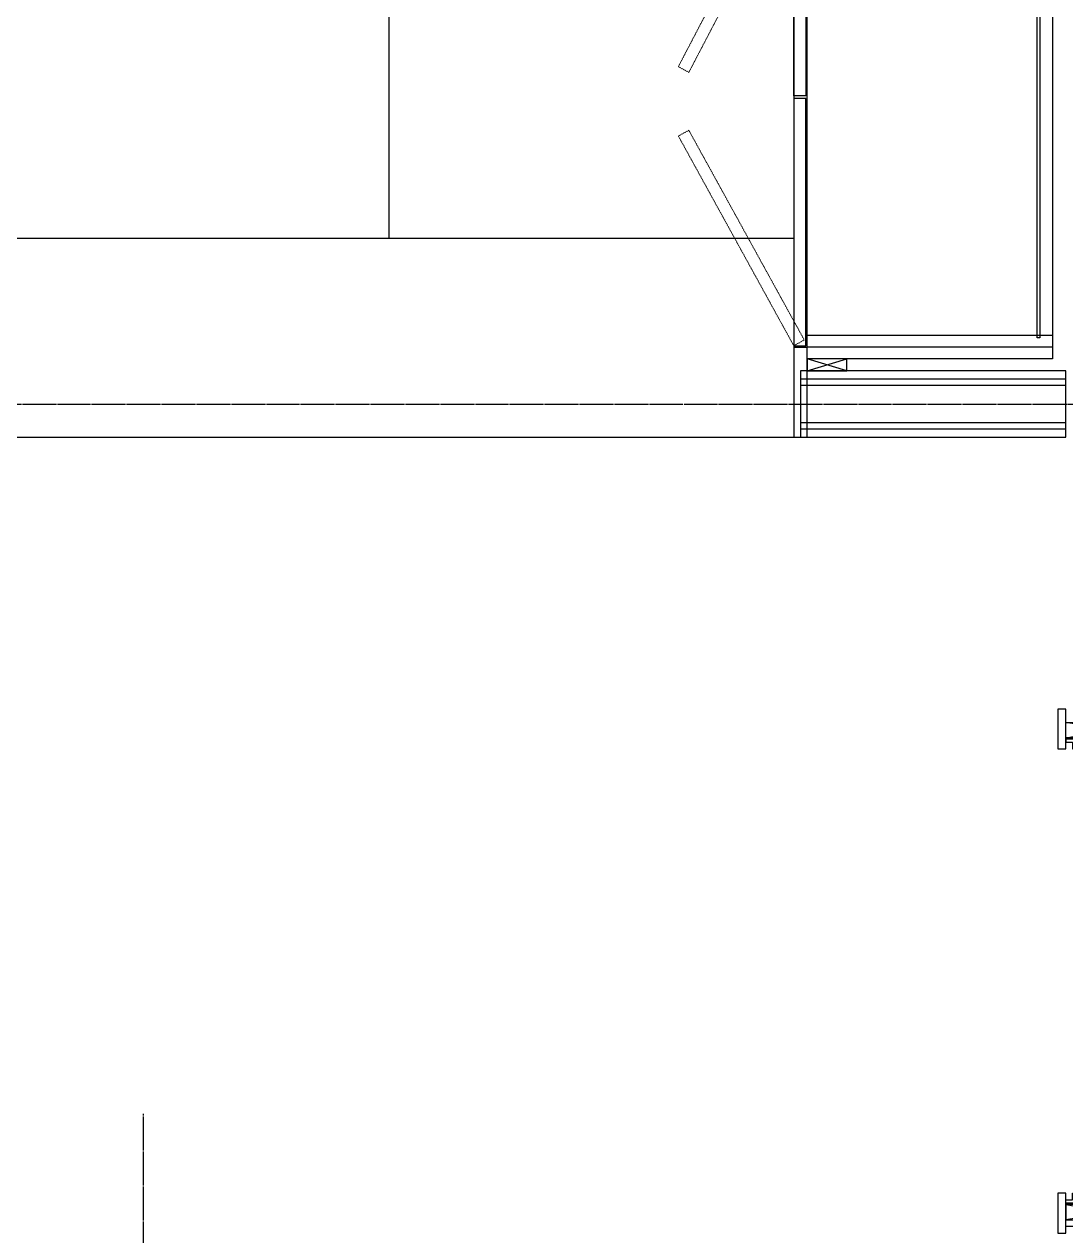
# Model space of a CAD drawing. Header units: millimetres. Extents: x 18456 to 179493, y -203649 to 469211.
# Drawn here: x 141241 to 142811, y 348078 to 349905 of the extents above; entities that cross this region are included whole.
import ezdxf

# ---------------------------------------------------------------- set-up
doc = ezdxf.new("R2010")
doc.units = ezdxf.units.MM
for name, pattern in [('X-평면도(기본형)$0$-HID', [2.5, 1.5, -1]), ('X-평면도(기본형)$0$CEN', [52.5, 50, -1, 0.5, -1]), ('X-평면도(기본형)$0$CENN', [6.3, 4, -1, 0.3, -1]), ('X-평면도(기본형)$0$HID', [2.8, 1.8, -1])]:
    doc.linetypes.add(name, pattern=pattern)
for name, color, linetype, true_color in [('X-평면도(기본형)$0$7GYP', 7, 'Continuous', 0x000000), ('X-평면도(기본형)$0$CEN', 1, 'X-평면도(기본형)$0$CEN', 0xff0000), ('X-평면도(기본형)$0$DOOR', 4, 'Continuous', 0x00ffff), ('X-평면도(기본형)$0$FIN', 9, 'Continuous', 0x808080), ('X-평면도(기본형)$0$I-CL-FUR', 9, 'X-평면도(기본형)$0$-HID', 0x808080), ('X-평면도(기본형)$0$I-FL-FUR(B)', 6, 'Continuous', 0xff00ff), ('X-평면도(기본형)$0$LV', 4, 'Continuous', 0x00ffff), ('X-평면도(기본형)$0$TIL', 5, 'Continuous', 0x0000ff)]:
    doc.layers.add(name, color=color, linetype=linetype, true_color=true_color)
doc.layers.add('X-평면도(기본형)$0$F-FUR-FIX', color=6, linetype='Continuous', lineweight=9, true_color=0xff00ff)

# ---------------------------------------------------------------- blocks, each defined once
blk = doc.blocks.new('X-평면도(기본형)$0$wd160750')
at = {"layer": 'X-평면도(기본형)$0$DOOR', "color": 1, "true_color": 0xff0000}
for p, q in [((23, 0), (0, 140)), ((23, 140), (0, 0)), ((727, 0), (750, 140)), ((727, 140), (750, 0))]:
    blk.add_line(p, q, dxfattribs=at)
at = {"layer": 'X-평면도(기본형)$0$DOOR', "color": 6, "true_color": 0xff00ff}
blk.add_lwpolyline([(30, 150), (70, 150), (70, 840), (30, 840)], close=True, dxfattribs=at)
at = {"layer": 'X-평면도(기본형)$0$DOOR'}
for points in [[(0, 140), (0, 150), (30, 150), (30, 95), (25, 95), (25, 140)], [(750, 140), (750, 150), (720, 150), (720, 95), (725, 95), (725, 140)], [(0, 0), (0, 140), (23, 140), (23, 0)], [(750, 0), (750, 140), (727, 140), (727, 0)], [(40, 110), (30, 110), (30, 90), (25, 90), (25, 0), (30, 0), (30, 10), (40, 10)], [(710, 110), (720, 110), (720, 90), (725, 90), (725, 0), (720, 0), (720, 10), (710, 10)], [(-20, 0), (40, 0), (40, -12), (-20, -12)], [(710, 0), (770, 0), (770, -12), (710, -12)]]:
    blk.add_lwpolyline(points, close=True, dxfattribs=at)
at = {"layer": 'X-평면도(기본형)$0$DOOR', "color": 8, "true_color": 0x808080}
blk.add_lwpolyline([(30, 150), (720, 150), (720, 110), (30, 110)], close=True, dxfattribs=at)
at = {"layer": 'X-평면도(기본형)$0$DOOR', "color": 1, "linetype": 'X-평면도(기본형)$0$CENN', "true_color": 0xff0000}
blk.add_arc((30, 150), 690, 0, 86.6766, dxfattribs=at)
blk = doc.blocks.new('X-평면도(기본형)$0$A$C0E9D10F9')
at = {"layer": 'X-평면도(기본형)$0$F-FUR-FIX', "color": 1, "linetype": 'X-평면도(기본형)$0$HID', "ltscale": 0.5, "true_color": 0xff0000}
for points in [[(178.2, 450.2), (194, 458.8), (20, 792), (4.2, 783.4)], [(178.2, 362.8), (194, 354.2), (20, 38), (4.2, 46.6)]]:
    blk.add_lwpolyline(points, close=True, dxfattribs=at)
at = {"layer": 'X-평면도(기본형)$0$I-FL-FUR(B)', "ltscale": 3}
for p, q in [((-370, 2362), (-370, 18)), ((0, -100), (0, 1719)), ((20, 1719), (20, -100)), ((0, 54), (-370, 54)), ((-370, 36), (0, 36)), ((20, 36), (0, 36)), ((-370, 18), (0, 18)), ((0, 0), (-60, 18)), ((-60, 0), (0, 18)), ((20, -100), (0, -100))]:
    blk.add_line(p, q, dxfattribs=at)
for points in [[(2, 414.7), (20, 414.7), (20, 792), (2, 792)], [(-351, 50), (-347, 50), (-347, 781), (-351, 781)], [(2, 410.7), (20, 410.7), (20, 38), (2, 38)], [(-60, 18), (0, 18), (0, 0), (-60, 0)]]:
    blk.add_lwpolyline(points, close=True, dxfattribs=at)

msp = doc.modelspace()

# ---------------------------------------------------------------- linework, layer by layer
at = {"layer": 'X-평면도(기본형)$0$7GYP'}
for p, q in [((142411.3, 349382.4), (142411.3, 349282.4)), ((142811.3, 349382.4), (142411.3, 349382.4)), ((142811.3, 349369.9), (142411.3, 349369.9)), ((142811.3, 349282.4), (142811.3, 349382.4)), ((142811.3, 349360.4), (142411.3, 349360.4)), ((142411.3, 349304.4), (142811.3, 349304.4)), ((142411.3, 349294.9), (142811.3, 349294.9)), ((142411.3, 349282.4), (142811.3, 349282.4))]:
    msp.add_line(p, q, dxfattribs=at)
at = {"layer": 'X-평면도(기본형)$0$CEN'}
for p, q in [((137091.3, 349332.4), (142881.3, 349332.4)), ((141421.3, 341277.4), (141421.3, 348262.4))]:
    msp.add_line(p, q, dxfattribs=at)
at = {"layer": 'X-평면도(기본형)$0$FIN'}
msp.add_line((144471.3, 348092.4), (142811.3, 348092.4), dxfattribs=at)
at = {"layer": 'X-평면도(기본형)$0$LV'}
for p, q in [((141181.3, 349582.4), (142401.3, 349582.4)), ((141181.3, 349282.4), (142801.3, 349282.4))]:
    msp.add_line(p, q, dxfattribs=at)
at = {"layer": 'X-평면도(기본형)$0$TIL'}
msp.add_line((141791.3, 349582.4), (141791.3, 352272.4), dxfattribs=at)

# ---------------------------------------------------------------- block references
at = {"layer": 'X-평면도(기본형)$0$DOOR', "xscale": -1, "rotation": 270.0000000119529}
msp.add_blockref('X-평면도(기본형)$0$wd160750', (142811.3, 348102.4), dxfattribs=at)
at = {"layer": 'X-평면도(기본형)$0$I-CL-FUR', "xscale": -1}
msp.add_blockref('X-평면도(기본형)$0$A$C0E9D10F9', (142421.3, 349382.4), dxfattribs=at)

doc.saveas('drawing.dxf')
